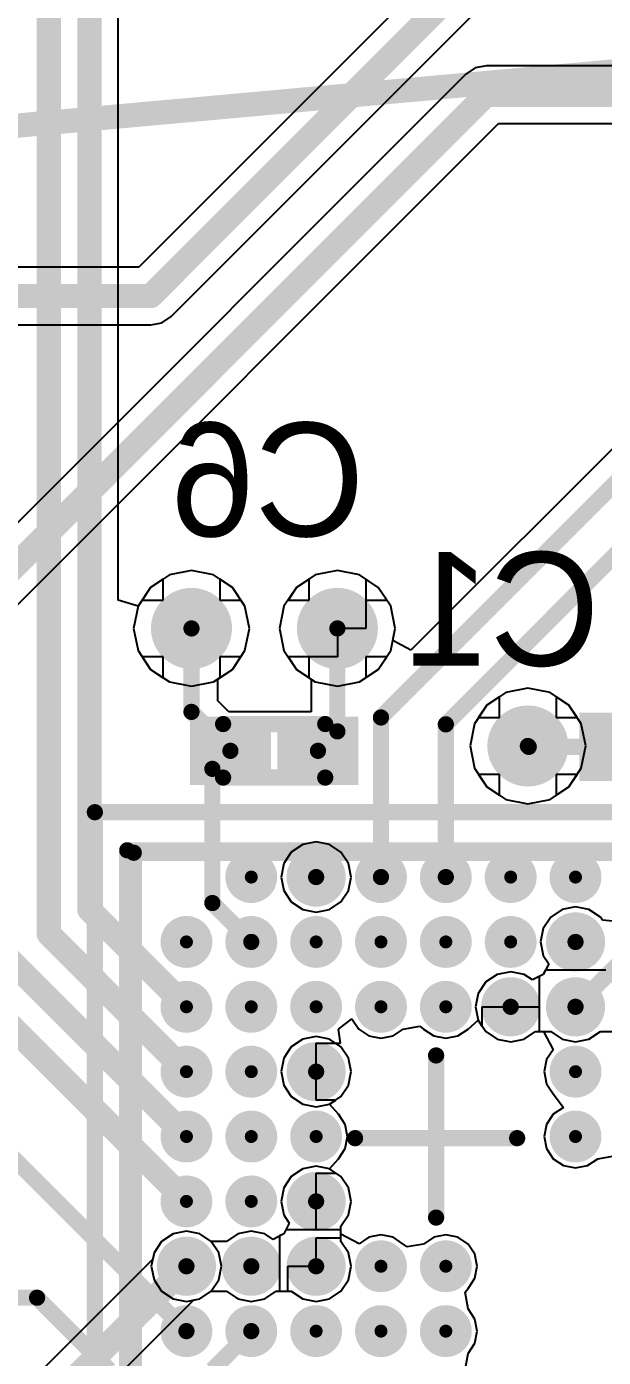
# Model space of a CAD drawing. Header units: millimetres. Extents: x 80 to 196, y 80 to 246.
# Drawn here: x 98.41 to 101.97, y 86.23 to 94.44 of the extents above; entities that cross this region are included whole.
import ezdxf

# ---------------------------------------------------------------- set-up
doc = ezdxf.new("R2010")
doc.units = ezdxf.units.MM
for name, color, linetype in [('BottomLayer', 5, 'Continuous'), ('BottomOverlay', 54, 'Continuous'), ('BottomPaste', 16, 'Continuous'), ('BottomSolder', 6, 'Continuous'), ('DrillDrawing', 1, 'Continuous'), ('KeepOutLayer', 6, 'Continuous'), ('Mechanical1', 6, 'Continuous'), ('Mechanical13', 56, 'Continuous'), ('Mechanical15', 56, 'Continuous'), ('MidLayer1', 16, 'Continuous'), ('MidLayer2', 76, 'Continuous'), ('MultiLayer', 9, 'Continuous'), ('TopLayer', 1, 'Continuous'), ('ViaHoleLayer', 16, 'Continuous')]:
    doc.layers.add(name, color=color, linetype=linetype)

msp = doc.modelspace()

# ---------------------------------------------------------------- linework, layer by layer
at = {"layer": 'BottomLayer'}
for p, q in [((98.9737, 90.8983), (98.9737, 94.96)), ((102.6798, 92.4913), (100.779, 90.5906)), ((99.2884, 91.0547), (99.1727, 90.9773)), ((99.425, 91.0819), (99.2884, 91.0547)), ((99.5616, 91.0547), (99.425, 91.0819)), ((99.6773, 90.9773), (99.5616, 91.0547)), ((100.15, 91.029), (100.0727, 90.9773)), ((100.15, 90.9), (100.15, 91.029)), ((100.5773, 90.9773), (100.5, 91.029)), ((100.5, 91.029), (100.5, 90.725)), ((99.1727, 90.9773), (99.0953, 90.8616)), ((99.7547, 90.8616), (99.6773, 90.9773)), ((100.0727, 90.9773), (100.021, 90.9)), ((100.6547, 90.8616), (100.5773, 90.9773)), ((99.0953, 90.8616), (98.9737, 90.8983)), ((99.7819, 90.725), (99.7547, 90.8616)), ((100.021, 90.9), (100.15, 90.9)), ((100.6819, 90.725), (100.6547, 90.8616)), ((99.7547, 90.5884), (99.7819, 90.725)), ((100.5, 90.725), (100.325, 90.725)), ((100.325, 90.725), (100.325, 90.55)), ((100.667, 90.6505), (100.6819, 90.725)), ((100.779, 90.5906), (100.667, 90.6505)), ((99.6773, 90.4727), (99.7547, 90.5884)), ((100.325, 90.55), (100.021, 90.55)), ((100.021, 90.55), (100.0727, 90.4727)), ((99.5874, 90.4125), (99.6773, 90.4727)), ((100.0727, 90.4727), (100.1626, 90.4125)), ((99.5874, 90.2776), (99.5874, 90.4125)), ((100.1626, 90.4125), (100.1626, 90.2102)), ((99.6547, 90.2102), (99.5874, 90.2776)), ((100.1626, 90.2102), (99.6547, 90.2102)), ((101.2189, 88.2711), (101.2189, 88.3917)), ((101.2189, 88.3917), (101.5689, 88.3917)), ((101.5689, 88.3917), (101.5689, 88.2385)), ((100.3309, 88.2547), (100.415, 88.3175)), ((100.415, 88.3175), (100.415, 88.3175)), ((100.415, 88.3175), (100.4569, 88.2547)), ((101.1309, 88.2547), (101.1938, 88.3087)), ((101.1938, 88.3087), (101.1938, 88.3087)), ((101.1938, 88.3087), (101.1938, 88.3087)), ((101.1938, 88.3087), (101.2189, 88.2711)), ((100.3439, 88.1667), (100.3309, 88.2547)), ((100.4569, 88.2547), (100.5198, 88.2127)), ((100.6681, 88.2127), (100.7309, 88.2547)), ((100.7309, 88.2547), (100.8334, 88.2723)), ((100.8334, 88.2723), (100.8569, 88.2547)), ((100.8569, 88.2547), (100.857, 88.2547)), ((100.857, 88.2547), (100.857, 88.2547)), ((100.857, 88.2547), (100.9198, 88.2127)), ((101.0681, 88.2127), (101.1309, 88.2547)), ((101.1309, 88.2547), (101.1309, 88.2547)), ((101.1309, 88.2547), (101.1309, 88.2547)), ((101.5689, 88.2385), (101.5956, 88.2385)), ((101.5956, 88.2385), (101.6555, 88.1265)), ((100.1939, 87.8167), (100.1939, 88.1667)), ((100.1939, 88.1667), (100.3439, 88.1667)), ((100.5198, 88.2127), (100.5939, 88.1979)), ((100.5939, 88.1979), (100.6681, 88.2127)), ((100.9198, 88.2127), (100.9939, 88.1979)), ((100.9939, 88.1979), (101.0681, 88.2127)), ((101.615, 88.0658), (101.6002, 87.9917)), ((101.6555, 88.1265), (101.615, 88.0658)), ((101.6002, 87.9917), (101.615, 87.9175)), ((101.615, 87.9175), (101.6569, 87.8547)), ((100.3145, 87.8167), (100.1939, 87.8167)), ((100.2768, 87.7915), (100.3145, 87.8167)), ((101.6569, 87.8547), (101.6569, 87.8547)), ((101.6569, 87.8547), (101.6569, 87.8547)), ((101.6569, 87.8547), (101.7198, 87.7706)), ((100.3309, 87.7286), (100.2768, 87.7915)), ((100.2768, 87.7915), (100.2768, 87.7915)), ((100.3729, 87.6658), (100.3309, 87.7286)), ((100.3309, 87.7286), (100.3309, 87.7286)), ((100.3309, 87.7286), (100.3309, 87.7286)), ((101.6569, 87.7286), (101.615, 87.6658)), ((101.7198, 87.7706), (101.6569, 87.7286)), ((101.7198, 87.7706), (101.7198, 87.7706)), ((101.7198, 87.7706), (101.7198, 87.7706)), ((100.3877, 87.5917), (100.3729, 87.6658)), ((101.615, 87.6658), (101.6002, 87.5917)), ((100.3729, 87.5175), (100.3877, 87.5917)), ((101.6002, 87.5917), (101.615, 87.5175)), ((100.3309, 87.4547), (100.3729, 87.5175)), ((101.615, 87.5175), (101.6569, 87.4547)), ((100.2768, 87.3918), (100.3309, 87.4547)), ((100.3309, 87.4547), (100.3309, 87.4547)), ((100.3309, 87.4547), (100.3309, 87.4547)), ((101.6569, 87.4547), (101.7198, 87.4127)), ((101.7198, 87.4127), (101.7939, 87.3979)), ((101.7939, 87.3979), (101.8681, 87.4127)), ((101.8681, 87.4127), (101.9309, 87.4547)), ((101.9309, 87.4547), (102.0334, 87.4723)), ((100.1939, 87.0167), (100.1939, 87.3667)), ((100.1939, 87.3667), (100.3145, 87.3667)), ((100.3145, 87.3667), (100.2768, 87.3918)), ((100.2768, 87.3918), (100.2768, 87.3918)), ((100.2768, 87.3918), (100.2768, 87.3918)), ((100.3471, 87.0167), (100.1939, 87.0167)), ((100.3471, 86.99), (100.3471, 87.0167)), ((100.4591, 86.9301), (100.3471, 86.99)), ((100.5198, 86.9706), (100.4591, 86.9301)), ((100.5939, 86.9854), (100.5198, 86.9706)), ((100.6681, 86.9706), (100.5939, 86.9854)), ((100.7309, 86.9286), (100.6681, 86.9706)), ((100.7309, 86.9286), (100.7309, 86.9287)), ((100.7309, 86.9287), (100.7309, 86.9286)), ((100.7544, 86.9111), (100.7309, 86.9286)), ((100.857, 86.9286), (100.7544, 86.9111)), ((100.9198, 86.9706), (100.857, 86.9286)), ((100.9939, 86.9854), (100.9198, 86.9706)), ((101.0681, 86.9706), (100.9939, 86.9854)), ((101.1309, 86.9286), (101.0681, 86.9706)), ((101.1729, 86.8658), (101.1309, 86.9286)), ((101.1877, 86.7917), (101.1729, 86.8658)), ((101.1729, 86.7175), (101.1877, 86.7917)), ((101.1309, 86.6547), (101.1729, 86.7175)), ((101.1133, 86.6312), (101.1309, 86.6547)), ((101.1309, 86.5286), (101.1133, 86.6312)), ((101.1309, 86.6547), (101.1309, 86.6547)), ((101.1309, 86.6547), (101.1309, 86.6547)), ((101.1729, 86.4658), (101.1309, 86.5286)), ((101.1877, 86.3917), (101.1729, 86.4658)), ((101.1729, 86.3175), (101.1877, 86.3917)), ((101.1133, 86.1522), (101.1309, 86.2547)), ((101.1309, 86.2547), (101.1729, 86.3175))]:
    msp.add_line(p, q, dxfattribs=at)
for points, const_width in [([(98.7953, 88.9903), (98.7953, 94.96)], 0.15), ([(98.5453, 88.8403), (98.5453, 94.5637)], 0.15), ([(100.5939, 90.1759), (102.7946, 92.3765)], 0.1), ([(100.9939, 90.1336), (102.177, 91.3167)], 0.1), ([(99.425, 90.2104), (99.425, 90.725)], 0.1), ([(100.325, 90.0901), (100.325, 90.725)], 0.1), ([(99.425, 90.2104), (99.6651, 89.9702)], 0.1), ([(100.5939, 89.1917), (100.5939, 90.1759)], 0.1), ([(100.2051, 89.9702), (100.325, 90.0901)], 0.1), ([(100.9939, 89.1917), (100.9939, 90.1336)], 0.1), ([(101.5, 90), (101.5054, 89.9946)], 0.1), ([(101.5054, 89.9946), (102.0669, 89.9946)], 0.1), ([(99.5539, 89.859), (99.6651, 89.9702)], 0.1), ([(99.5539, 89.0317), (99.5539, 89.859)], 0.1), ([(98.7953, 88.9903), (99.3939, 88.3917)], 0.15), ([(99.5539, 89.0317), (99.7939, 88.7917)], 0.1), ([(98.5453, 88.8403), (99.3939, 87.9917)], 0.15), ([(98.2953, 88.6903), (99.3939, 87.5917)], 0.15), ([(98.0453, 88.5403), (99.3939, 87.1917)], 0.15), ([(97.3835, 88.4021), (99.3939, 86.3917)], 0.1), ([(98.0301, 86.5978), (98.4725, 86.5978)], 0.1), ([(98.4725, 86.5978), (98.9187, 86.1517)], 0.1), ([(99.5539, 86.1517), (99.7939, 86.3917)], 0.1)]:
    msp.add_lwpolyline(points, dxfattribs=dict(at, const_width=const_width))
for points, const_width in [([(99.3, 90.725, 1), (99.55, 90.725, 1)], 0.25), ([(100.2, 90.725, 1), (100.45, 90.725, 1)], 0.25), ([(99.4, 90.725, 1), (99.45, 90.725, 1)], 0.05), ([(100.3, 90.725, 1), (100.35, 90.725, 1)], 0.05), ([(99.4, 90.2104, 1), (99.45, 90.2104, 1)], 0.05), ([(99.4, 90.2104, 1), (99.45, 90.2104, 1)], 0.05), ([(100.5689, 90.1759, 1), (100.6189, 90.1759, 1)], 0.05), ([(100.5689, 90.1759, 1), (100.6189, 90.1759, 1)], 0.05), ([(101.375, 90, 1), (101.625, 90, 1)], 0.25), ([(100.3, 90.0901, 1), (100.35, 90.0901, 1)], 0.05), ([(100.3, 90.0901, 1), (100.35, 90.0901, 1)], 0.05), ([(100.9689, 90.1336, 1), (101.0189, 90.1336, 1)], 0.05), ([(100.9689, 90.1336, 1), (101.0189, 90.1336, 1)], 0.05), ([(101.475, 90, 1), (101.525, 90, 1)], 0.05), ([(101.4804, 89.9946, 1), (101.5304, 89.9946, 1)], 0.05), ([(101.4804, 89.9946, 1), (101.5304, 89.9946, 1)], 0.05), ([(99.6401, 89.9702, 1), (99.6901, 89.9702, 1)], 0.05), ([(99.6401, 89.9702, 1), (99.6901, 89.9702, 1)], 0.05), ([(100.1801, 89.9702, 1), (100.2301, 89.9702, 1)], 0.05), ([(99.5289, 89.859, 1), (99.5789, 89.859, 1)], 0.05), ([(99.5289, 89.859, 1), (99.5789, 89.859, 1)], 0.05), ([(100.1377, 89.1917, 1), (100.2502, 89.1917, 1)], 0.1125), ([(99.7489, 89.1917, 1), (99.8389, 89.1917, 1)], 0.09), ([(100.1489, 89.1917, 1), (100.2389, 89.1917, 1)], 0.09), ([(100.5489, 89.1917, 1), (100.6389, 89.1917, 1)], 0.09), ([(100.5689, 89.1917, 1), (100.6189, 89.1917, 1)], 0.05), ([(100.9489, 89.1917, 1), (101.0389, 89.1917, 1)], 0.09), ([(100.9689, 89.1917, 1), (101.0189, 89.1917, 1)], 0.05), ([(101.3489, 89.1917, 1), (101.4389, 89.1917, 1)], 0.09), ([(101.7489, 89.1917, 1), (101.8389, 89.1917, 1)], 0.09), ([(98.7578, 88.9903, 1), (98.8328, 88.9903, 1)], 0.075), ([(98.7578, 88.9903, 1), (98.8328, 88.9903, 1)], 0.075), ([(99.5289, 89.0317, 1), (99.5789, 89.0317, 1)], 0.05), ([(99.5289, 89.0317, 1), (99.5789, 89.0317, 1)], 0.05), ([(98.5078, 88.8403, 1), (98.5828, 88.8403, 1)], 0.075), ([(98.5078, 88.8403, 1), (98.5828, 88.8403, 1)], 0.075), ([(99.3489, 88.7917, 1), (99.4389, 88.7917, 1)], 0.09), ([(99.7489, 88.7917, 1), (99.8389, 88.7917, 1)], 0.09), ([(100.1489, 88.7917, 1), (100.2389, 88.7917, 1)], 0.09), ([(100.5489, 88.7917, 1), (100.6389, 88.7917, 1)], 0.09), ([(100.9489, 88.7917, 1), (101.0389, 88.7917, 1)], 0.09), ([(101.3489, 88.7917, 1), (101.4389, 88.7917, 1)], 0.09), ([(101.7377, 88.7917, 1), (101.8502, 88.7917, 1)], 0.1125), ([(101.7489, 88.7917, 1), (101.8389, 88.7917, 1)], 0.09), ([(99.7689, 88.7917, 1), (99.8189, 88.7917, 1)], 0.05), ([(99.3489, 88.3917, 1), (99.4389, 88.3917, 1)], 0.09), ([(99.3564, 88.3917, 1), (99.4314, 88.3917, 1)], 0.075), ([(99.7489, 88.3917, 1), (99.8389, 88.3917, 1)], 0.09), ([(100.1489, 88.3917, 1), (100.2389, 88.3917, 1)], 0.09), ([(100.5489, 88.3917, 1), (100.6389, 88.3917, 1)], 0.09), ([(100.9489, 88.3917, 1), (101.0389, 88.3917, 1)], 0.09), ([(101.3377, 88.3917, 1), (101.4502, 88.3917, 1)], 0.1125), ([(101.3489, 88.3917, 1), (101.4389, 88.3917, 1)], 0.09), ([(101.7377, 88.3917, 1), (101.8502, 88.3917, 1)], 0.1125), ([(101.7489, 88.3917, 1), (101.8389, 88.3917, 1)], 0.09), ([(99.3489, 87.9917, 1), (99.4389, 87.9917, 1)], 0.09), ([(99.3564, 87.9917, 1), (99.4314, 87.9917, 1)], 0.075), ([(99.7489, 87.9917, 1), (99.8389, 87.9917, 1)], 0.09), ([(100.1377, 87.9917, 1), (100.2502, 87.9917, 1)], 0.1125), ([(100.1489, 87.9917, 1), (100.2389, 87.9917, 1)], 0.09), ([(101.7489, 87.9917, 1), (101.8389, 87.9917, 1)], 0.09), ([(99.3489, 87.5917, 1), (99.4389, 87.5917, 1)], 0.09), ([(99.3564, 87.5917, 1), (99.4314, 87.5917, 1)], 0.075), ([(99.7489, 87.5917, 1), (99.8389, 87.5917, 1)], 0.09), ([(100.1489, 87.5917, 1), (100.2389, 87.5917, 1)], 0.09), ([(101.7489, 87.5917, 1), (101.8389, 87.5917, 1)], 0.09), ([(99.3489, 87.1917, 1), (99.4389, 87.1917, 1)], 0.09), ([(99.3564, 87.1917, 1), (99.4314, 87.1917, 1)], 0.075), ([(99.7489, 87.1917, 1), (99.8389, 87.1917, 1)], 0.09), ([(100.1377, 87.1917, 1), (100.2502, 87.1917, 1)], 0.1125), ([(100.1489, 87.1917, 1), (100.2389, 87.1917, 1)], 0.09), ([(99.3377, 86.7917, 1), (99.4502, 86.7917, 1)], 0.1125), ([(99.3489, 86.7917, 1), (99.4389, 86.7917, 1)], 0.09), ([(99.7377, 86.7917, 1), (99.8502, 86.7917, 1)], 0.1125), ([(99.7489, 86.7917, 1), (99.8389, 86.7917, 1)], 0.09), ([(100.1377, 86.7917, 1), (100.2502, 86.7917, 1)], 0.1125), ([(100.1489, 86.7917, 1), (100.2389, 86.7917, 1)], 0.09), ([(100.5489, 86.7917, 1), (100.6389, 86.7917, 1)], 0.09), ([(100.9489, 86.7917, 1), (101.0389, 86.7917, 1)], 0.09), ([(98.4475, 86.5978, 1), (98.4975, 86.5978, 1)], 0.05), ([(98.4475, 86.5978, 1), (98.4975, 86.5978, 1)], 0.05), ([(99.3489, 86.3917, 1), (99.4389, 86.3917, 1)], 0.09), ([(99.3689, 86.3917, 1), (99.4189, 86.3917, 1)], 0.05), ([(99.7489, 86.3917, 1), (99.8389, 86.3917, 1)], 0.09), ([(99.7689, 86.3917, 1), (99.8189, 86.3917, 1)], 0.05), ([(100.1489, 86.3917, 1), (100.2389, 86.3917, 1)], 0.09), ([(100.5489, 86.3917, 1), (100.6389, 86.3917, 1)], 0.09), ([(100.9489, 86.3917, 1), (101.0389, 86.3917, 1)], 0.09)]:
    msp.add_lwpolyline(points, format="xyb", close=True, dxfattribs=dict(at, const_width=const_width))
for points in [[(99.8451, 89.8302), (99.8451, 90.1102), (99.4851, 89.8302), (99.4851, 90.1102)], [(100.3851, 89.8302), (100.3851, 90.1102), (100.0251, 89.8302), (100.0251, 90.1102)], [(101.8869, 90.1346), (101.8869, 89.8546), (102.2469, 90.1346), (102.2469, 89.8546)]]:
    msp.add_solid(points, dxfattribs=at)
at = {"layer": 'BottomOverlay', "const_width": 0.1}
for points in [[(99.0289, 89.3567), (102.9089, 89.3567)], [(99.0289, 85.8067), (99.0289, 89.3567)]]:
    msp.add_lwpolyline(points, dxfattribs=at)
at = {"layer": 'BottomOverlay', "const_width": 0.05}
msp.add_lwpolyline([(99.0039, 89.3567, 1), (99.0539, 89.3567, 1)], format="xyb", close=True, dxfattribs=at)
msp.add_lwpolyline([(99.0039, 89.3567, 1), (99.0539, 89.3567, 1)], format="xyb", close=True, dxfattribs=at)
at = {"layer": 'BottomPaste', "const_width": 0.04}
for points in [[(99.7739, 89.1917, 1), (99.8139, 89.1917, 1)], [(100.1739, 89.1917, 1), (100.2139, 89.1917, 1)], [(100.5739, 89.1917, 1), (100.6139, 89.1917, 1)], [(100.9739, 89.1917, 1), (101.0139, 89.1917, 1)], [(101.3739, 89.1917, 1), (101.4139, 89.1917, 1)], [(101.7739, 89.1917, 1), (101.8139, 89.1917, 1)], [(99.3739, 88.7917, 1), (99.4139, 88.7917, 1)], [(99.7739, 88.7917, 1), (99.8139, 88.7917, 1)], [(100.1739, 88.7917, 1), (100.2139, 88.7917, 1)], [(100.5739, 88.7917, 1), (100.6139, 88.7917, 1)], [(100.9739, 88.7917, 1), (101.0139, 88.7917, 1)], [(101.3739, 88.7917, 1), (101.4139, 88.7917, 1)], [(101.7739, 88.7917, 1), (101.8139, 88.7917, 1)], [(99.3739, 88.3917, 1), (99.4139, 88.3917, 1)], [(99.7739, 88.3917, 1), (99.8139, 88.3917, 1)], [(100.1739, 88.3917, 1), (100.2139, 88.3917, 1)], [(100.5739, 88.3917, 1), (100.6139, 88.3917, 1)], [(100.9739, 88.3917, 1), (101.0139, 88.3917, 1)], [(101.3739, 88.3917, 1), (101.4139, 88.3917, 1)], [(101.7739, 88.3917, 1), (101.8139, 88.3917, 1)], [(99.3739, 87.9917, 1), (99.4139, 87.9917, 1)], [(99.7739, 87.9917, 1), (99.8139, 87.9917, 1)], [(100.1739, 87.9917, 1), (100.2139, 87.9917, 1)], [(101.7739, 87.9917, 1), (101.8139, 87.9917, 1)], [(99.3739, 87.5917, 1), (99.4139, 87.5917, 1)], [(99.7739, 87.5917, 1), (99.8139, 87.5917, 1)], [(100.1739, 87.5917, 1), (100.2139, 87.5917, 1)], [(101.7739, 87.5917, 1), (101.8139, 87.5917, 1)], [(99.3739, 87.1917, 1), (99.4139, 87.1917, 1)], [(99.7739, 87.1917, 1), (99.8139, 87.1917, 1)], [(100.1739, 87.1917, 1), (100.2139, 87.1917, 1)], [(99.3739, 86.7917, 1), (99.4139, 86.7917, 1)], [(99.7739, 86.7917, 1), (99.8139, 86.7917, 1)], [(100.1739, 86.7917, 1), (100.2139, 86.7917, 1)], [(100.5739, 86.7917, 1), (100.6139, 86.7917, 1)], [(100.9739, 86.7917, 1), (101.0139, 86.7917, 1)], [(99.3739, 86.3917, 1), (99.4139, 86.3917, 1)], [(99.7739, 86.3917, 1), (99.8139, 86.3917, 1)], [(100.1739, 86.3917, 1), (100.2139, 86.3917, 1)], [(100.5739, 86.3917, 1), (100.6139, 86.3917, 1)], [(100.9739, 86.3917, 1), (101.0139, 86.3917, 1)]]:
    msp.add_lwpolyline(points, format="xyb", close=True, dxfattribs=at)
at = {"layer": 'BottomPaste'}
for points in [[(99.7951, 89.8802), (99.7951, 90.0602), (99.5351, 89.8802), (99.5351, 90.0602)], [(100.3351, 89.8802), (100.3351, 90.0602), (100.0751, 89.8802), (100.0751, 90.0602)], [(101.9369, 90.0846), (101.9369, 89.9046), (102.1969, 90.0846), (102.1969, 89.9046)]]:
    msp.add_solid(points, dxfattribs=at)
at = {"layer": 'BottomSolder'}
for points, const_width in [([(100.1027, 89.1917, 1), (100.2852, 89.1917, 1)], 0.1825), ([(99.7139, 89.1917, 1), (99.8739, 89.1917, 1)], 0.16), ([(100.1139, 89.1917, 1), (100.2739, 89.1917, 1)], 0.16), ([(100.5139, 89.1917, 1), (100.6739, 89.1917, 1)], 0.16), ([(100.9139, 89.1917, 1), (101.0739, 89.1917, 1)], 0.16), ([(101.3139, 89.1917, 1), (101.4739, 89.1917, 1)], 0.16), ([(101.7139, 89.1917, 1), (101.8739, 89.1917, 1)], 0.16), ([(101.7027, 88.7917, 1), (101.8852, 88.7917, 1)], 0.1825), ([(99.3139, 88.7917, 1), (99.4739, 88.7917, 1)], 0.16), ([(99.7139, 88.7917, 1), (99.8739, 88.7917, 1)], 0.16), ([(100.1139, 88.7917, 1), (100.2739, 88.7917, 1)], 0.16), ([(100.5139, 88.7917, 1), (100.6739, 88.7917, 1)], 0.16), ([(100.9139, 88.7917, 1), (101.0739, 88.7917, 1)], 0.16), ([(101.3139, 88.7917, 1), (101.4739, 88.7917, 1)], 0.16), ([(101.7139, 88.7917, 1), (101.8739, 88.7917, 1)], 0.16), ([(99.3139, 88.3917, 1), (99.4739, 88.3917, 1)], 0.16), ([(99.7139, 88.3917, 1), (99.8739, 88.3917, 1)], 0.16), ([(100.1139, 88.3917, 1), (100.2739, 88.3917, 1)], 0.16), ([(100.5139, 88.3917, 1), (100.6739, 88.3917, 1)], 0.16), ([(100.9139, 88.3917, 1), (101.0739, 88.3917, 1)], 0.16), ([(101.3027, 88.3917, 1), (101.4852, 88.3917, 1)], 0.1825), ([(101.3139, 88.3917, 1), (101.4739, 88.3917, 1)], 0.16), ([(101.7027, 88.3917, 1), (101.8852, 88.3917, 1)], 0.1825), ([(101.7139, 88.3917, 1), (101.8739, 88.3917, 1)], 0.16), ([(99.3139, 87.9917, 1), (99.4739, 87.9917, 1)], 0.16), ([(99.7139, 87.9917, 1), (99.8739, 87.9917, 1)], 0.16), ([(100.1027, 87.9917, 1), (100.2852, 87.9917, 1)], 0.1825), ([(100.1139, 87.9917, 1), (100.2739, 87.9917, 1)], 0.16), ([(101.7139, 87.9917, 1), (101.8739, 87.9917, 1)], 0.16), ([(99.3139, 87.5917, 1), (99.4739, 87.5917, 1)], 0.16), ([(99.7139, 87.5917, 1), (99.8739, 87.5917, 1)], 0.16), ([(100.1139, 87.5917, 1), (100.2739, 87.5917, 1)], 0.16), ([(101.7139, 87.5917, 1), (101.8739, 87.5917, 1)], 0.16), ([(99.3139, 87.1917, 1), (99.4739, 87.1917, 1)], 0.16), ([(99.7139, 87.1917, 1), (99.8739, 87.1917, 1)], 0.16), ([(100.1027, 87.1917, 1), (100.2852, 87.1917, 1)], 0.1825), ([(100.1139, 87.1917, 1), (100.2739, 87.1917, 1)], 0.16), ([(99.3027, 86.7917, 1), (99.4852, 86.7917, 1)], 0.1825), ([(99.3139, 86.7917, 1), (99.4739, 86.7917, 1)], 0.16), ([(99.7027, 86.7917, 1), (99.8852, 86.7917, 1)], 0.1825), ([(99.7139, 86.7917, 1), (99.8739, 86.7917, 1)], 0.16), ([(100.1027, 86.7917, 1), (100.2852, 86.7917, 1)], 0.1825), ([(100.1139, 86.7917, 1), (100.2739, 86.7917, 1)], 0.16), ([(100.5139, 86.7917, 1), (100.6739, 86.7917, 1)], 0.16), ([(100.9139, 86.7917, 1), (101.0739, 86.7917, 1)], 0.16), ([(99.3139, 86.3917, 1), (99.4739, 86.3917, 1)], 0.16), ([(99.7139, 86.3917, 1), (99.8739, 86.3917, 1)], 0.16), ([(100.1139, 86.3917, 1), (100.2739, 86.3917, 1)], 0.16), ([(100.5139, 86.3917, 1), (100.6739, 86.3917, 1)], 0.16), ([(100.9139, 86.3917, 1), (101.0739, 86.3917, 1)], 0.16)]:
    msp.add_lwpolyline(points, format="xyb", close=True, dxfattribs=dict(at, const_width=const_width))
for points in [[(101.8169, 90.2046), (101.8169, 89.7846), (102.3169, 90.2046), (102.3169, 89.7846)], [(99.9151, 89.7602), (99.9151, 90.1802), (99.4151, 89.7602), (99.4151, 90.1802)], [(100.4551, 89.7602), (100.4551, 90.1802), (99.9551, 89.7602), (99.9551, 90.1802)]]:
    msp.add_solid(points, dxfattribs=at)
at = {"layer": 'DrillDrawing', "const_width": 0.15}
for points in [[(83.2252, 110.8907, -1.632083), (101.0442, 80.0273)], [(98.9558, 80.0273, -0.543037), (82.181, 109.0821)]]:
    msp.add_lwpolyline(points, format="xyb", dxfattribs=at)
at = {"layer": 'DrillDrawing'}
for points, const_width in [([(99.375, 90.725, 1), (99.475, 90.725, 1)], 0.1), ([(100.275, 90.725, 1), (100.375, 90.725, 1)], 0.1), ([(101.45, 90, 1), (101.55, 90, 1)], 0.1), ([(100.1689, 89.1917, 1), (100.2189, 89.1917, 1)], 0.05), ([(101.7689, 88.7917, 1), (101.8189, 88.7917, 1)], 0.05), ([(101.3689, 88.3917, 1), (101.4189, 88.3917, 1)], 0.05), ([(101.7689, 88.3917, 1), (101.8189, 88.3917, 1)], 0.05), ([(100.1689, 87.9917, 1), (100.2189, 87.9917, 1)], 0.05), ([(100.1689, 87.1917, 1), (100.2189, 87.1917, 1)], 0.05), ([(99.3689, 86.7917, 1), (99.4189, 86.7917, 1)], 0.05), ([(99.7689, 86.7917, 1), (99.8189, 86.7917, 1)], 0.05), ([(100.1689, 86.7917, 1), (100.2189, 86.7917, 1)], 0.05)]:
    msp.add_lwpolyline(points, format="xyb", close=True, dxfattribs=dict(at, const_width=const_width))
at = {"layer": 'KeepOutLayer', "const_width": 0.15}
for points in [[(83.2252, 110.8907, -1.632083), (101.0442, 80.0273)], [(98.9558, 80.0273, -0.543037), (82.181, 109.0821)]]:
    msp.add_lwpolyline(points, format="xyb", dxfattribs=at)
at = {"layer": 'Mechanical1', "const_width": 0.15}
for points in [[(83.2252, 110.8907, -1.632083), (101.0442, 80.0273)], [(98.9558, 80.0273, -0.543037), (82.181, 109.0821)]]:
    msp.add_lwpolyline(points, format="xyb", dxfattribs=at)
msp.add_lwpolyline([(91.6486, 93.2174), (109.4361, 94.8318)], dxfattribs=at)
at = {"layer": 'Mechanical13', "const_width": 0.1}
for points in [[(99.6201, 89.8052), (99.6201, 90.1352)], [(99.6201, 90.1352), (100.2501, 90.1352)], [(100.2501, 89.8052), (100.2501, 90.1352)], [(99.6201, 89.8052), (100.2501, 89.8052)], [(99.0689, 89.3417), (102.9189, 89.3417)], [(99.0689, 85.8417), (99.0689, 89.3417)]]:
    msp.add_lwpolyline(points, dxfattribs=at)
at = {"layer": 'Mechanical13', "const_width": 0.05}
for points in [[(99.5951, 90.1352, 1), (99.6451, 90.1352, 1)], [(99.5951, 90.1352, 1), (99.6451, 90.1352, 1)], [(100.2251, 90.1352, 1), (100.2751, 90.1352, 1)], [(100.2251, 90.1352, 1), (100.2751, 90.1352, 1)], [(99.5951, 89.8052, 1), (99.6451, 89.8052, 1)], [(99.5951, 89.8052, 1), (99.6451, 89.8052, 1)], [(100.2251, 89.8052, 1), (100.2751, 89.8052, 1)], [(100.2251, 89.8052, 1), (100.2751, 89.8052, 1)], [(99.0439, 89.3417, 1), (99.0939, 89.3417, 1)], [(99.0439, 89.3417, 1), (99.0939, 89.3417, 1)]]:
    msp.add_lwpolyline(points, format="xyb", close=True, dxfattribs=at)
at = {"layer": 'Mechanical15'}
for points, const_width in [([(118.5, 100, 1), (81.5, 100, 1)], 0.1), ([(116.495, 100, 1), (83.505, 100, 1)], 0.1), ([(98.8039, 89.5917, 1), (98.8539, 89.5917, 1)], 0.05), ([(98.8039, 89.5917, 1), (98.8539, 89.5917, 1)], 0.05), ([(100.9089, 88.0917, 1), (100.9589, 88.0917, 1)], 0.05), ([(100.4089, 87.5817, 1), (100.4589, 87.5817, 1)], 0.05), ([(101.4089, 87.5817, 1), (101.4589, 87.5817, 1)], 0.05), ([(100.9089, 87.0917, 1), (100.9589, 87.0917, 1)], 0.05)]:
    msp.add_lwpolyline(points, format="xyb", close=True, dxfattribs=dict(at, const_width=const_width))
at = {"layer": 'Mechanical15', "const_width": 0.1}
for points in [[(98.8289, 89.5917), (103.1589, 89.5917)], [(98.8289, 85.5917), (98.8289, 89.5917)], [(100.9339, 87.0917), (100.9339, 88.0917)], [(100.4339, 87.5817), (101.4339, 87.5817)]]:
    msp.add_lwpolyline(points, dxfattribs=at)
at = {"layer": 'Mechanical15', "const_width": 0.254}
msp.add_lwpolyline([(110.8158, 87.534, -0.372292), (89.2303, 87.4941)], format="xyb", dxfattribs=at)
at = {"layer": 'MidLayer1'}
for p, q in [((99.2884, 91.0547), (99.1727, 90.9773)), ((99.425, 91.0819), (99.2884, 91.0547)), ((99.5616, 91.0547), (99.425, 91.0819)), ((99.6773, 90.9773), (99.5616, 91.0547)), ((100.15, 91.029), (100.0727, 90.9773)), ((100.15, 90.9), (100.15, 91.029)), ((100.5773, 90.9773), (100.5, 91.029)), ((100.5, 91.029), (100.5, 90.9)), ((99.1727, 90.9773), (99.0953, 90.8616)), ((99.7547, 90.8616), (99.6773, 90.9773)), ((100.0727, 90.9773), (100.021, 90.9)), ((100.629, 90.9), (100.5773, 90.9773)), ((99.0953, 90.8616), (99.0681, 90.725)), ((99.7819, 90.725), (99.7547, 90.8616)), ((100.021, 90.9), (100.15, 90.9)), ((100.5, 90.9), (100.629, 90.9)), ((99.0681, 90.725), (99.0953, 90.5884)), ((99.7547, 90.5884), (99.7819, 90.725)), ((99.0953, 90.5884), (99.1727, 90.4727)), ((99.6773, 90.4727), (99.7547, 90.5884)), ((100.15, 90.55), (100.021, 90.55)), ((100.021, 90.55), (100.0727, 90.4727)), ((100.15, 90.421), (100.15, 90.55)), ((100.629, 90.55), (100.5, 90.55)), ((100.5, 90.55), (100.5, 90.421)), ((100.5773, 90.4727), (100.629, 90.55)), ((99.1727, 90.4727), (99.2884, 90.3953)), ((99.5616, 90.3953), (99.6773, 90.4727)), ((100.0727, 90.4727), (100.15, 90.421)), ((100.5, 90.421), (100.5773, 90.4727)), ((99.2884, 90.3953), (99.425, 90.3681)), ((99.425, 90.3681), (99.5616, 90.3953)), ((101.325, 90.304), (101.2477, 90.2523)), ((101.325, 90.175), (101.325, 90.304)), ((101.7523, 90.2523), (101.675, 90.304)), ((101.675, 90.304), (101.675, 90.175)), ((101.2477, 90.2523), (101.196, 90.175)), ((101.804, 90.175), (101.7523, 90.2523)), ((101.196, 90.175), (101.325, 90.175)), ((101.675, 90.175), (101.804, 90.175)), ((101.325, 89.825), (101.196, 89.825)), ((101.196, 89.825), (101.2477, 89.7477)), ((101.325, 89.696), (101.325, 89.825)), ((101.804, 89.825), (101.675, 89.825)), ((101.675, 89.825), (101.675, 89.696)), ((101.7523, 89.7477), (101.804, 89.825)), ((101.2477, 89.7477), (101.325, 89.696)), ((101.675, 89.696), (101.7523, 89.7477)), ((101.5937, 88.5919), (101.5689, 88.5787)), ((101.5689, 88.5787), (101.5689, 88.3917)), ((101.6069, 88.6167), (101.5937, 88.5919)), ((101.9809, 88.6167), (101.6069, 88.6167)), ((101.5689, 88.3917), (101.5689, 88.2385)), ((101.5689, 88.2385), (101.6407, 88.2385)), ((101.6407, 88.2385), (101.711, 88.1915)), ((101.8768, 88.1915), (101.9471, 88.2385)), ((101.9471, 88.2385), (102.0407, 88.2385)), ((101.711, 88.1915), (101.7939, 88.175)), ((101.7939, 88.175), (101.8768, 88.1915)), ((99.311, 86.9918), (99.2407, 86.9449)), ((99.3939, 87.0083), (99.311, 86.9918)), ((99.4768, 86.9918), (99.3939, 87.0083)), ((99.5471, 86.9449), (99.4768, 86.9918)), ((99.9937, 86.9919), (99.9689, 86.9787)), ((100.0069, 87.0167), (99.9937, 86.9919)), ((100.3471, 87.0167), (100.0069, 87.0167)), ((100.3471, 86.9667), (100.3471, 87.0167)), ((99.2407, 86.9449), (99.1938, 86.8746)), ((99.5472, 86.9449), (99.5471, 86.9449)), ((99.5941, 86.8746), (99.5472, 86.9449)), ((99.9689, 86.9787), (99.9689, 86.7917)), ((100.1939, 86.7917), (100.1939, 86.9667)), ((100.1939, 86.9667), (100.3471, 86.9667)), ((99.1938, 86.8746), (99.1773, 86.7917)), ((99.6106, 86.7917), (99.5941, 86.8746)), ((99.1773, 86.7917), (99.1938, 86.7087)), ((99.5941, 86.7087), (99.6106, 86.7917)), ((99.9689, 86.7917), (99.9689, 86.6385)), ((100.0189, 86.6385), (100.0189, 86.7917)), ((100.0189, 86.7917), (100.1939, 86.7917)), ((99.1938, 86.7087), (99.2407, 86.6385)), ((99.5472, 86.6385), (99.5941, 86.7087)), ((99.2407, 86.6385), (99.311, 86.5915)), ((99.311, 86.5915), (99.3939, 86.575)), ((99.3939, 86.575), (99.4768, 86.5915)), ((99.4768, 86.5915), (99.5471, 86.6385)), ((99.5471, 86.6385), (99.5472, 86.6385)), ((99.9689, 86.6385), (100.0189, 86.6385))]:
    msp.add_line(p, q, dxfattribs=at)
for points, const_width in [([(99.3, 90.725, 1), (99.55, 90.725, 1)], 0.25), ([(100.2, 90.725, 1), (100.45, 90.725, 1)], 0.25), ([(101.375, 90, 1), (101.625, 90, 1)], 0.25), ([(100.1377, 89.1917, 1), (100.2502, 89.1917, 1)], 0.1125), ([(101.7377, 88.7917, 1), (101.8502, 88.7917, 1)], 0.1125), ([(101.3377, 88.3917, 1), (101.4502, 88.3917, 1)], 0.1125), ([(101.7377, 88.3917, 1), (101.8502, 88.3917, 1)], 0.1125), ([(100.1377, 87.9917, 1), (100.2502, 87.9917, 1)], 0.1125), ([(100.1377, 87.1917, 1), (100.2502, 87.1917, 1)], 0.1125), ([(99.3377, 86.7917, 1), (99.4502, 86.7917, 1)], 0.1125), ([(99.7377, 86.7917, 1), (99.8502, 86.7917, 1)], 0.1125), ([(100.1377, 86.7917, 1), (100.2502, 86.7917, 1)], 0.1125)]:
    msp.add_lwpolyline(points, format="xyb", close=True, dxfattribs=dict(at, const_width=const_width))
at = {"layer": 'MidLayer2'}
for p, q in [((99.25, 91.029), (99.1727, 90.9773)), ((99.25, 90.9), (99.25, 91.029)), ((99.6773, 90.9773), (99.6, 91.029)), ((99.6, 91.029), (99.6, 90.9)), ((100.1884, 91.0547), (100.0727, 90.9773)), ((100.325, 91.0819), (100.1884, 91.0547)), ((100.4616, 91.0547), (100.325, 91.0819)), ((100.5773, 90.9773), (100.4616, 91.0547)), ((99.1727, 90.9773), (99.121, 90.9)), ((99.729, 90.9), (99.6773, 90.9773)), ((100.0727, 90.9773), (99.9953, 90.8616)), ((100.6547, 90.8616), (100.5773, 90.9773)), ((99.121, 90.9), (99.25, 90.9)), ((99.6, 90.9), (99.729, 90.9)), ((99.9953, 90.8616), (99.9681, 90.725)), ((100.6819, 90.725), (100.6547, 90.8616)), ((99.9681, 90.725), (99.9953, 90.5884)), ((100.6547, 90.5884), (100.6819, 90.725)), ((99.25, 90.55), (99.121, 90.55)), ((99.121, 90.55), (99.1727, 90.4727)), ((99.25, 90.421), (99.25, 90.55)), ((99.729, 90.55), (99.6, 90.55)), ((99.6, 90.55), (99.6, 90.421)), ((99.6773, 90.4727), (99.729, 90.55)), ((99.9953, 90.5884), (100.0727, 90.4727)), ((100.5773, 90.4727), (100.6547, 90.5884)), ((99.1727, 90.4727), (99.25, 90.421)), ((99.6, 90.421), (99.6773, 90.4727)), ((100.0727, 90.4727), (100.1884, 90.3953)), ((100.4616, 90.3953), (100.5773, 90.4727)), ((100.1884, 90.3953), (100.325, 90.3681)), ((100.325, 90.3681), (100.4616, 90.3953)), ((101.5, 90.3569), (101.3634, 90.3297)), ((101.6366, 90.3297), (101.5, 90.3569)), ((101.3634, 90.3297), (101.2477, 90.2523)), ((101.7523, 90.2523), (101.6366, 90.3297)), ((101.2477, 90.2523), (101.1703, 90.1366)), ((101.8297, 90.1366), (101.7523, 90.2523)), ((101.1703, 90.1366), (101.1431, 90)), ((101.8569, 90), (101.8297, 90.1366)), ((101.1431, 90), (101.1703, 89.8634)), ((101.8297, 89.8634), (101.8569, 90)), ((101.1703, 89.8634), (101.2477, 89.7477)), ((101.7523, 89.7477), (101.8297, 89.8634)), ((101.2477, 89.7477), (101.3634, 89.6703)), ((101.6366, 89.6703), (101.7523, 89.7477)), ((101.3634, 89.6703), (101.5, 89.6431)), ((101.5, 89.6431), (101.6366, 89.6703)), ((100.111, 89.3918), (100.0407, 89.3449)), ((100.1939, 89.4083), (100.111, 89.3918)), ((100.2768, 89.3918), (100.1939, 89.4083)), ((100.3471, 89.3449), (100.2768, 89.3918)), ((100.0407, 89.3449), (99.9938, 89.2746)), ((100.3941, 89.2746), (100.3471, 89.3449)), ((99.9938, 89.2746), (99.9773, 89.1917)), ((100.4106, 89.1917), (100.3941, 89.2746)), ((99.9773, 89.1917), (99.9938, 89.1087)), ((100.3941, 89.1087), (100.4106, 89.1917)), ((99.9938, 89.1087), (100.0407, 89.0385)), ((100.3471, 89.0385), (100.3941, 89.1087)), ((100.0407, 89.0385), (100.111, 88.9915)), ((100.111, 88.9915), (100.1939, 88.975)), ((100.1939, 88.975), (100.2768, 88.9915)), ((100.2768, 88.9915), (100.3471, 89.0385)), ((101.711, 88.9918), (101.6407, 88.9449)), ((101.7939, 89.0083), (101.711, 88.9918)), ((101.8768, 88.9918), (101.7939, 89.0083)), ((101.9471, 88.9449), (101.8768, 88.9918)), ((101.6407, 88.9449), (101.5938, 88.8746)), ((101.9598, 88.926), (101.9471, 88.9449)), ((102.0862, 88.9135), (101.9598, 88.926)), ((101.5938, 88.8746), (101.5773, 88.7917)), ((101.5773, 88.7917), (101.5938, 88.7087)), ((101.6284, 88.6569), (101.5937, 88.5919)), ((101.5938, 88.7087), (101.6284, 88.6569)), ((101.311, 88.5918), (101.2407, 88.5449)), ((101.3939, 88.6083), (101.311, 88.5918)), ((101.4768, 88.5918), (101.3939, 88.6083)), ((101.5287, 88.5572), (101.4768, 88.5918)), ((101.5937, 88.5919), (101.5287, 88.5572)), ((101.1938, 88.4746), (101.1773, 88.3917)), ((101.2407, 88.5449), (101.1938, 88.4746)), ((101.1773, 88.3917), (101.1938, 88.3087)), ((101.1938, 88.3087), (101.2407, 88.2385)), ((101.2407, 88.2385), (101.311, 88.1915)), ((101.4768, 88.1915), (101.5471, 88.2385)), ((101.5471, 88.2385), (101.6407, 88.2385)), ((101.6407, 88.2385), (101.711, 88.1915)), ((101.8768, 88.1915), (101.9471, 88.2385)), ((101.9471, 88.2385), (102.0407, 88.2385)), ((100.0407, 88.1449), (99.9938, 88.0746)), ((100.111, 88.1918), (100.0407, 88.1449)), ((100.1939, 88.2083), (100.111, 88.1918)), ((100.2768, 88.1918), (100.1939, 88.2083)), ((100.3471, 88.1449), (100.2768, 88.1918)), ((100.3941, 88.0746), (100.3471, 88.1449)), ((101.311, 88.1915), (101.3939, 88.175)), ((101.3939, 88.175), (101.4768, 88.1915)), ((101.711, 88.1915), (101.7939, 88.175)), ((101.7939, 88.175), (101.8768, 88.1915)), ((99.9938, 88.0746), (99.9773, 87.9917)), ((100.4106, 87.9917), (100.3941, 88.0746)), ((99.9773, 87.9917), (99.9938, 87.9087)), ((100.3941, 87.9087), (100.4106, 87.9917)), ((99.9938, 87.9087), (100.0407, 87.8385)), ((100.3471, 87.8385), (100.3941, 87.9087)), ((100.0407, 87.8385), (100.111, 87.7915)), ((100.2768, 87.7915), (100.3471, 87.8385)), ((100.111, 87.7915), (100.1939, 87.775)), ((100.1939, 87.775), (100.2768, 87.7915)), ((100.1939, 87.4083), (100.111, 87.3918)), ((100.2768, 87.3918), (100.1939, 87.4083)), ((100.0407, 87.3449), (99.9938, 87.2746)), ((100.111, 87.3918), (100.0407, 87.3449)), ((100.3471, 87.3449), (100.2768, 87.3918)), ((100.3941, 87.2746), (100.3471, 87.3449)), ((99.9938, 87.2746), (99.9773, 87.1917)), ((100.4106, 87.1917), (100.3941, 87.2746)), ((99.9773, 87.1917), (99.9938, 87.1087)), ((100.3941, 87.1087), (100.4106, 87.1917)), ((99.9938, 87.1087), (100.0284, 87.0569)), ((100.3471, 87.0385), (100.3941, 87.1087)), ((99.311, 86.9918), (99.2407, 86.9449)), ((99.3939, 87.0083), (99.311, 86.9918)), ((99.4768, 86.9918), (99.3939, 87.0083)), ((99.5471, 86.9449), (99.4768, 86.9918)), ((99.711, 86.9918), (99.6407, 86.9449)), ((99.7939, 87.0083), (99.711, 86.9918)), ((99.8768, 86.9918), (99.7939, 87.0083)), ((99.9287, 86.9572), (99.8768, 86.9918)), ((99.9937, 86.9919), (99.9287, 86.9572)), ((100.0284, 87.0569), (99.9937, 86.9919)), ((100.3471, 86.9449), (100.3471, 87.0385)), ((99.2407, 86.9449), (99.1938, 86.8746)), ((99.6407, 86.9449), (99.5471, 86.9449)), ((100.3941, 86.8746), (100.3471, 86.9449)), ((99.1938, 86.8746), (99.1773, 86.7917)), ((100.4106, 86.7917), (100.3941, 86.8746)), ((99.1773, 86.7917), (99.1938, 86.7087)), ((100.3941, 86.7087), (100.4106, 86.7917)), ((99.1938, 86.7087), (99.2407, 86.6385)), ((100.3471, 86.6385), (100.3941, 86.7087)), ((99.2407, 86.6385), (99.311, 86.5915)), ((99.311, 86.5915), (99.3939, 86.575)), ((99.3939, 86.575), (99.4768, 86.5915)), ((99.4768, 86.5915), (99.5471, 86.6385)), ((99.5471, 86.6385), (99.6407, 86.6385)), ((99.6407, 86.6385), (99.711, 86.5915)), ((99.711, 86.5915), (99.7939, 86.575)), ((99.7939, 86.575), (99.8768, 86.5915)), ((99.8768, 86.5915), (99.9471, 86.6385)), ((99.9471, 86.6385), (100.0407, 86.6385)), ((100.0407, 86.6385), (100.111, 86.5915)), ((100.111, 86.5915), (100.1939, 86.575)), ((100.1939, 86.575), (100.2768, 86.5915)), ((100.2768, 86.5915), (100.3471, 86.6385))]:
    msp.add_line(p, q, dxfattribs=at)
for points, const_width in [([(99.3, 90.725, 1), (99.55, 90.725, 1)], 0.25), ([(100.2, 90.725, 1), (100.45, 90.725, 1)], 0.25), ([(101.375, 90, 1), (101.625, 90, 1)], 0.25), ([(100.1377, 89.1917, 1), (100.2502, 89.1917, 1)], 0.1125), ([(101.7377, 88.7917, 1), (101.8502, 88.7917, 1)], 0.1125), ([(101.3377, 88.3917, 1), (101.4502, 88.3917, 1)], 0.1125), ([(101.7377, 88.3917, 1), (101.8502, 88.3917, 1)], 0.1125), ([(101.7689, 88.3917, 1), (101.8189, 88.3917, 1)], 0.05), ([(100.1377, 87.9917, 1), (100.2502, 87.9917, 1)], 0.1125), ([(100.1377, 87.1917, 1), (100.2502, 87.1917, 1)], 0.1125), ([(99.3377, 86.7917, 1), (99.4502, 86.7917, 1)], 0.1125), ([(99.7377, 86.7917, 1), (99.8502, 86.7917, 1)], 0.1125), ([(100.1377, 86.7917, 1), (100.2502, 86.7917, 1)], 0.1125)]:
    msp.add_lwpolyline(points, format="xyb", close=True, dxfattribs=dict(at, const_width=const_width))
at = {"layer": 'MidLayer2', "const_width": 0.1}
msp.add_lwpolyline([(101.7939, 88.3917), (102.6034, 89.2011)], dxfattribs=at)
at = {"layer": 'MultiLayer'}
for points, const_width in [([(99.3, 90.725, 1), (99.55, 90.725, 1)], 0.25), ([(100.2, 90.725, 1), (100.45, 90.725, 1)], 0.25), ([(101.375, 90, 1), (101.625, 90, 1)], 0.25), ([(100.1377, 89.1917, 1), (100.2502, 89.1917, 1)], 0.1125), ([(101.7377, 88.7917, 1), (101.8502, 88.7917, 1)], 0.1125), ([(101.3377, 88.3917, 1), (101.4502, 88.3917, 1)], 0.1125), ([(101.7377, 88.3917, 1), (101.8502, 88.3917, 1)], 0.1125), ([(100.1377, 87.9917, 1), (100.2502, 87.9917, 1)], 0.1125), ([(100.1377, 87.1917, 1), (100.2502, 87.1917, 1)], 0.1125), ([(99.3377, 86.7917, 1), (99.4502, 86.7917, 1)], 0.1125), ([(99.7377, 86.7917, 1), (99.8502, 86.7917, 1)], 0.1125), ([(100.1377, 86.7917, 1), (100.2502, 86.7917, 1)], 0.1125)]:
    msp.add_lwpolyline(points, format="xyb", close=True, dxfattribs=dict(at, const_width=const_width))
at = {"layer": 'TopLayer'}
for p, q in [((101.1674, 95.0206), (99.1002, 92.9534)), ((99.3003, 92.6488), (101.3674, 94.716)), ((101.1177, 94.1425), (97.8036, 90.8284)), ((101.1756, 94.1812), (101.1177, 94.1425)), ((101.2439, 94.1948), (101.1756, 94.1812)), ((111.0556, 94.1948), (101.2439, 94.1948)), ((98.0037, 90.5238), (101.3178, 93.8379)), ((101.3178, 93.8379), (111.0556, 93.8379)), ((99.1002, 92.9534), (97.2267, 92.9534)), ((97.2267, 92.5966), (99.1741, 92.5966)), ((99.1741, 92.5966), (99.2424, 92.6102)), ((99.2424, 92.6102), (99.3003, 92.6488)), ((99.2884, 91.0547), (99.1727, 90.9773)), ((99.425, 91.0819), (99.2884, 91.0547)), ((99.5616, 91.0547), (99.425, 91.0819)), ((99.6773, 90.9773), (99.5616, 91.0547)), ((100.15, 91.029), (100.0727, 90.9773)), ((100.15, 90.9), (100.15, 91.029)), ((100.5773, 90.9773), (100.5, 91.029)), ((100.5, 91.029), (100.5, 90.9)), ((99.1727, 90.9773), (99.0953, 90.8616)), ((99.7547, 90.8616), (99.6773, 90.9773)), ((100.0727, 90.9773), (100.021, 90.9)), ((100.629, 90.9), (100.5773, 90.9773)), ((99.0953, 90.8616), (99.0681, 90.725)), ((99.7819, 90.725), (99.7547, 90.8616)), ((100.021, 90.9), (100.15, 90.9)), ((100.5, 90.9), (100.629, 90.9)), ((99.0681, 90.725), (99.0953, 90.5884)), ((99.7547, 90.5884), (99.7819, 90.725)), ((99.0953, 90.5884), (99.1727, 90.4727)), ((99.6773, 90.4727), (99.7547, 90.5884)), ((100.15, 90.55), (100.021, 90.55)), ((100.021, 90.55), (100.0727, 90.4727)), ((100.15, 90.421), (100.15, 90.55)), ((100.629, 90.55), (100.5, 90.55)), ((100.5, 90.55), (100.5, 90.421)), ((100.5773, 90.4727), (100.629, 90.55)), ((99.1727, 90.4727), (99.2884, 90.3953)), ((99.5616, 90.3953), (99.6773, 90.4727)), ((100.0727, 90.4727), (100.15, 90.421)), ((100.5, 90.421), (100.5773, 90.4727)), ((99.2884, 90.3953), (99.425, 90.3681)), ((99.425, 90.3681), (99.5616, 90.3953)), ((101.325, 90.304), (101.2477, 90.2523)), ((101.325, 90.175), (101.325, 90.304)), ((101.7523, 90.2523), (101.675, 90.304)), ((101.675, 90.304), (101.675, 90.175)), ((101.2477, 90.2523), (101.196, 90.175)), ((101.804, 90.175), (101.7523, 90.2523)), ((101.196, 90.175), (101.325, 90.175)), ((101.675, 90.175), (101.804, 90.175)), ((101.325, 89.825), (101.196, 89.825)), ((101.196, 89.825), (101.2477, 89.7477)), ((101.325, 89.696), (101.325, 89.825)), ((101.804, 89.825), (101.675, 89.825)), ((101.675, 89.825), (101.675, 89.696)), ((101.7523, 89.7477), (101.804, 89.825)), ((101.2477, 89.7477), (101.325, 89.696)), ((101.675, 89.696), (101.7523, 89.7477)), ((101.5937, 88.5919), (101.5689, 88.5787)), ((101.5689, 88.5787), (101.5689, 88.3917)), ((101.6069, 88.6167), (101.5937, 88.5919)), ((101.9809, 88.6167), (101.6069, 88.6167)), ((101.5689, 88.3917), (101.5689, 88.2385)), ((101.5689, 88.2385), (101.6407, 88.2385)), ((101.6407, 88.2385), (101.711, 88.1915)), ((101.8768, 88.1915), (101.9471, 88.2385)), ((101.9471, 88.2385), (102.0407, 88.2385)), ((101.711, 88.1915), (101.7939, 88.175)), ((101.7939, 88.175), (101.8768, 88.1915)), ((99.311, 86.9918), (99.2407, 86.9449)), ((99.3939, 87.0083), (99.311, 86.9918)), ((99.4768, 86.9918), (99.3939, 87.0083)), ((99.5471, 86.9449), (99.4768, 86.9918)), ((99.9937, 86.9919), (99.9689, 86.9787)), ((100.0069, 87.0167), (99.9937, 86.9919)), ((100.3471, 87.0167), (100.0069, 87.0167)), ((100.3471, 86.9667), (100.3471, 87.0167)), ((99.2407, 86.9449), (99.1938, 86.8746)), ((99.5472, 86.9449), (99.5471, 86.9449)), ((99.5941, 86.8746), (99.5472, 86.9449)), ((99.9689, 86.9787), (99.9689, 86.7917)), ((100.1939, 86.7917), (100.1939, 86.9667)), ((100.1939, 86.9667), (100.3471, 86.9667)), ((99.1861, 86.8362), (98.2486, 85.8987)), ((99.1938, 86.8746), (99.1861, 86.8362)), ((99.6106, 86.7917), (99.5941, 86.8746)), ((99.5941, 86.7087), (99.6106, 86.7917)), ((99.9689, 86.7917), (99.9689, 86.6385)), ((100.0189, 86.6385), (100.0189, 86.7917)), ((100.0189, 86.7917), (100.1939, 86.7917)), ((99.5472, 86.6385), (99.5941, 86.7087)), ((98.6922, 85.8376), (99.4385, 86.5839)), ((99.4385, 86.5839), (99.4768, 86.5915)), ((99.4768, 86.5915), (99.5471, 86.6385)), ((99.5471, 86.6385), (99.5472, 86.6385)), ((99.9689, 86.6385), (100.0189, 86.6385))]:
    msp.add_line(p, q, dxfattribs=at)
at = {"layer": 'TopLayer', "const_width": 0.15}
for points in [[(99.1741, 92.775), (101.2935, 94.8944)], [(97.8775, 90.65), (101.2439, 94.0163)], [(101.2439, 94.0163), (111.3573, 94.0163)], [(96.85, 92.775), (99.1741, 92.775)], [(98.3225, 85.7202), (99.3939, 86.7917)]]:
    msp.add_lwpolyline(points, dxfattribs=at)
at = {"layer": 'TopLayer'}
for points, const_width in [([(101.2064, 94.0163, 1), (101.2814, 94.0163, 1)], 0.075), ([(101.2064, 94.0163, 1), (101.2814, 94.0163, 1)], 0.075), ([(99.1366, 92.775, 1), (99.2116, 92.775, 1)], 0.075), ([(99.1366, 92.775, 1), (99.2116, 92.775, 1)], 0.075), ([(99.3, 90.725, 1), (99.55, 90.725, 1)], 0.25), ([(100.2, 90.725, 1), (100.45, 90.725, 1)], 0.25), ([(101.375, 90, 1), (101.625, 90, 1)], 0.25), ([(100.1377, 89.1917, 1), (100.2502, 89.1917, 1)], 0.1125), ([(101.7377, 88.7917, 1), (101.8502, 88.7917, 1)], 0.1125), ([(101.3377, 88.3917, 1), (101.4502, 88.3917, 1)], 0.1125), ([(101.7377, 88.3917, 1), (101.8502, 88.3917, 1)], 0.1125), ([(100.1377, 87.9917, 1), (100.2502, 87.9917, 1)], 0.1125), ([(100.1377, 87.1917, 1), (100.2502, 87.1917, 1)], 0.1125), ([(99.3377, 86.7917, 1), (99.4502, 86.7917, 1)], 0.1125), ([(99.3564, 86.7917, 1), (99.4314, 86.7917, 1)], 0.075), ([(99.7377, 86.7917, 1), (99.8502, 86.7917, 1)], 0.1125), ([(100.1377, 86.7917, 1), (100.2502, 86.7917, 1)], 0.1125)]:
    msp.add_lwpolyline(points, format="xyb", close=True, dxfattribs=dict(at, const_width=const_width))
at = {"layer": 'ViaHoleLayer'}
for points, const_width in [([(99.375, 90.725, 1), (99.475, 90.725, 1)], 0.1), ([(100.275, 90.725, 1), (100.375, 90.725, 1)], 0.1), ([(101.45, 90, 1), (101.55, 90, 1)], 0.1), ([(100.1689, 89.1917, 1), (100.2189, 89.1917, 1)], 0.05), ([(101.7689, 88.7917, 1), (101.8189, 88.7917, 1)], 0.05), ([(101.3689, 88.3917, 1), (101.4189, 88.3917, 1)], 0.05), ([(101.7689, 88.3917, 1), (101.8189, 88.3917, 1)], 0.05), ([(100.1689, 87.9917, 1), (100.2189, 87.9917, 1)], 0.05), ([(100.1689, 87.1917, 1), (100.2189, 87.1917, 1)], 0.05), ([(99.3689, 86.7917, 1), (99.4189, 86.7917, 1)], 0.05), ([(99.7689, 86.7917, 1), (99.8189, 86.7917, 1)], 0.05), ([(100.1689, 86.7917, 1), (100.2189, 86.7917, 1)], 0.05)]:
    msp.add_lwpolyline(points, format="xyb", close=True, dxfattribs=dict(at, const_width=const_width))

# ---------------------------------------------------------------- texts
at = {"layer": 'BottomOverlay', "text_generation_flag": 2}
for s, p in [('C6', (100.4935, 91.2934)), ('C1', (101.9437, 90.4953))]:
    msp.add_text(s, height=0.7, rotation=360, dxfattribs=at).set_placement(p)

doc.saveas('drawing.dxf')
